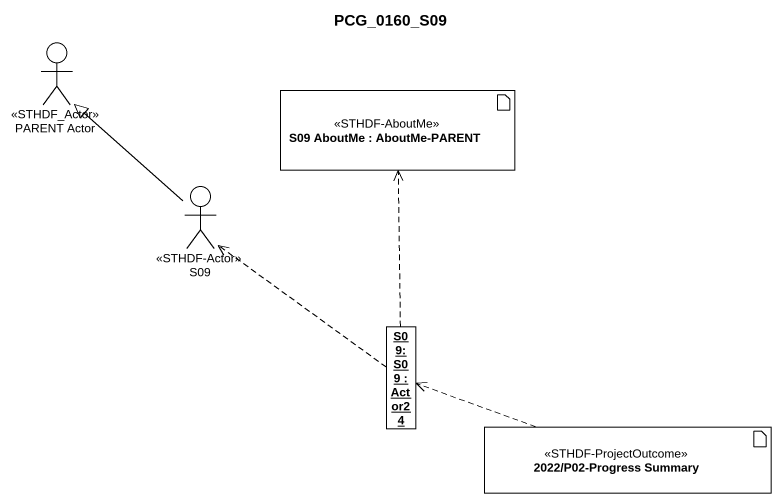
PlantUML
@startuml
title PCG_0160_S09
allowmixing
hide circle
hide empty members
actor "PARENT Actor" as PARENT_Actor <<STHDF_Actor>>
artifact "S09 AboutMe : AboutMe-PARENT" as S09_AboutMe <<STHDF-AboutMe>>
actor S09 <<STHDF-Actor>>
object "S09:S09 : Actor24" as S09_S09
artifact "2022/P02-Progress Summary" as a2022_P02_Progress_Summary <<STHDF-ProjectOutcome>>
S09 -up-|> PARENT_Actor
S09_S09 .up.> S09_AboutMe
S09_S09 .up.> S09
a2022_P02_Progress_Summary .left.> S09_S09
@enduml
